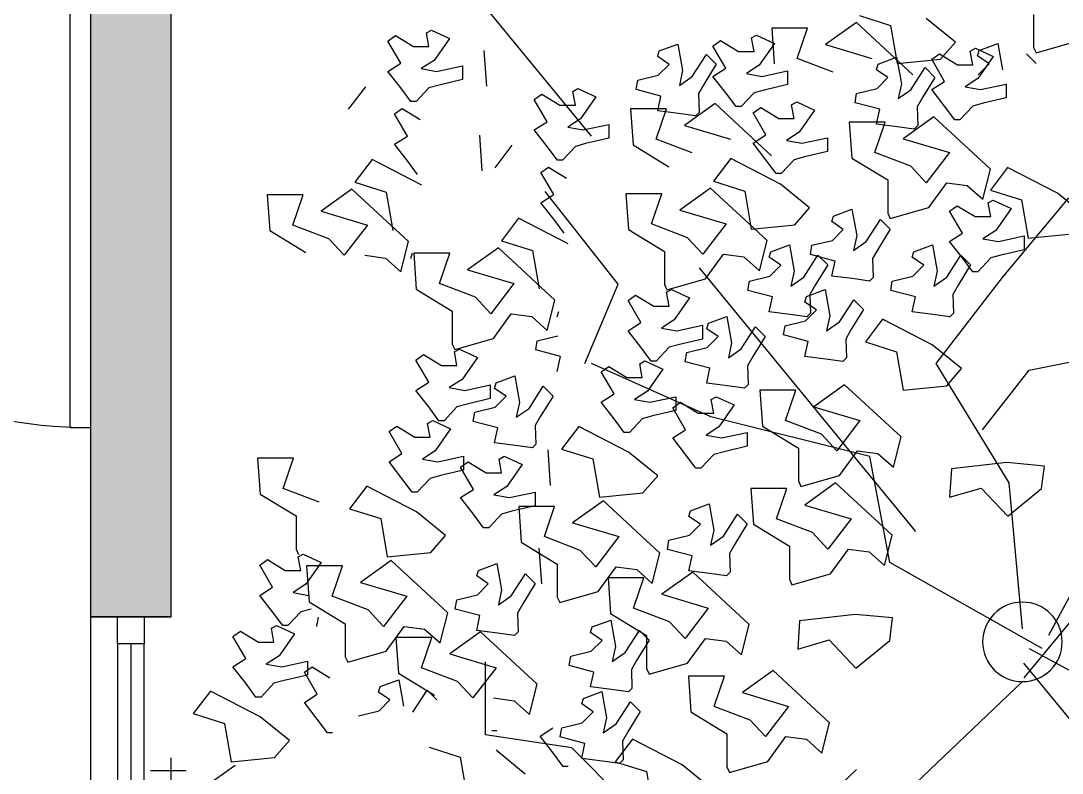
# Model space of a CAD drawing. Header units: metres. Extents: x 1769 to 3632, y 809 to 2652.
# Drawn here: x 2688.987 to 2690.927, y 1866.05 to 1867.451 of the extents above; entities that cross this region are included whole.
import ezdxf

# ---------------------------------------------------------------- set-up
doc = ezdxf.new("R2010")
doc.units = ezdxf.units.M
doc.header["$LTSCALE"] = 10
doc.linetypes.add('AG-FP-01$0$DASH2', pattern=[0.375, 0.25, -0.125])
doc.linetypes.add('HIDDEN', pattern=[9.525, 6.35, -3.175])
for name, color, linetype in [('A-DOOR', 1, 'Continuous'), ('A-FLOR-LEVL', 2, 'Continuous'), ('A-GLAZ', 150, 'Continuous'), ('A-PATT+', 8, 'Continuous'), ('A-PROJ+', 1, 'HIDDEN'), ('A-WALL', 6, 'Continuous'), ('A-WALL-PATT', 8, 'Continuous'), ('AG-FP-01$0$A-DOOR-1', 1, 'Continuous'), ('AG-FP-01$0$A-HEAD-2', 2, 'AG-FP-01$0$DASH2'), ('L-PLNT-TREE', 66, 'Continuous')]:
    doc.layers.add(name, color=color, linetype=linetype)
doc.styles.add('AG-FP-01$0$spa-fp01$0$WATG_Default', font='SIMPLEX.SHX', dxfattribs={"width": 0.8})

# ---------------------------------------------------------------- blocks, each defined once
blk = doc.blocks.new('ARAYAN')
at = {"layer": 'L-PLNT-TREE', "color": 64}
for p, q in [((146.3537, 305.2411), (146.3537, 305.1791)), ((146.3489, 305.1688), (146.2766, 305.1895)), ((146.3537, 305.1791), (146.3489, 305.1688)), ((146.3672, 305.167), (146.3489, 305.1488)), ((146.5304, 305.1671), (146.4966, 305.1465)), ((146.4051, 305.0845), (146.4484, 305.0742)), ((146.5622, 305.085), (146.5721, 305.0677)), ((146.4484, 305.0742), (146.4677, 305.069)), ((146.4677, 305.069), (146.4918, 305.0431)), ((146.5014, 305.0431), (146.5206, 305.069)), ((146.5721, 305.0677), (146.5709, 305.0323)), ((146.4346, 304.9509), (146.5407, 305.049)), ((146.4918, 305.0431), (146.5014, 305.0431)), ((146.5407, 305.049), (146.5985, 305.0077)), ((146.5709, 305.0323), (146.5777, 305.0255)), ((146.5777, 305.0255), (146.6096, 305.0302)), ((146.5985, 305.0077), (146.5117, 304.9818)), ((146.5117, 304.9818), (146.5551, 304.9251)), ((146.4024, 304.9539), (146.4346, 304.9114)), ((146.4491, 304.8941), (146.4346, 304.9509)), ((146.5551, 304.9251), (146.5841, 304.9561)), ((146.5166, 304.9251), (146.478, 304.92)), ((146.5503, 304.8786), (146.5166, 304.9251)), ((147.6273, 304.9261), (147.5687, 304.9076)), ((146.4346, 304.9114), (146.376, 304.8928)), ((146.478, 304.92), (146.4491, 304.8941)), ((146.8957, 304.9096), (146.8834, 304.8377)), ((147.5267, 304.8148), (147.6328, 304.9129)), ((147.5687, 304.9076), (147.5564, 304.8357)), ((146.4294, 304.8924), (146.3956, 304.8769)), ((146.439, 304.8872), (146.4294, 304.8924)), ((146.8017, 304.846), (146.774, 304.878)), ((146.8834, 304.8377), (146.8017, 304.846)), ((147.6038, 304.8457), (147.6472, 304.7889)), ((146.7696, 304.8077), (146.7312, 304.817)), ((146.7725, 304.7903), (146.7696, 304.8077)), ((146.8466, 304.7957), (146.8117, 304.8085)), ((147.3524, 304.8163), (147.2938, 304.7977)), ((147.5412, 304.758), (147.5267, 304.8148)), ((146.7582, 304.7891), (146.74, 304.7709)), ((146.8281, 304.7704), (146.8497, 304.7852)), ((146.8497, 304.7852), (146.8466, 304.7957)), ((147.2519, 304.7049), (147.3579, 304.803)), ((147.2938, 304.7977), (147.2815, 304.7258)), ((147.5226, 304.7831), (147.5195, 304.7936)), ((147.6087, 304.7889), (147.5701, 304.7838)), ((147.5701, 304.7838), (147.5412, 304.758)), ((147.329, 304.7358), (147.3723, 304.679)), ((146.5754, 304.711), (146.6216, 304.7232)), ((147.2663, 304.6481), (147.2519, 304.7049)), ((147.2478, 304.6733), (147.2447, 304.6837)), ((147.2952, 304.6739), (147.2663, 304.6481)), ((147.3338, 304.679), (147.2952, 304.6739)), ((147.3675, 304.6326), (147.3338, 304.679)), ((146.742, 304.6471), (146.7178, 304.6639)), ((146.967, 304.651), (146.9639, 304.6615)), ((147.2851, 304.6287), (147.2467, 304.638)), ((147.288, 304.6113), (147.2851, 304.6287)), ((147.2417, 304.5991), (147.288, 304.6113)), ((147.2478, 304.5711), (147.2417, 304.5991)), ((146.9593, 304.4861), (147.1832, 304.5856)), ((146.6023, 304.448), (146.7084, 304.5461)), ((146.7084, 304.5461), (146.7661, 304.5047)), ((146.7661, 304.5047), (146.6794, 304.4789)), ((146.6607, 304.4115), (146.9593, 304.4861)), ((146.6794, 304.4789), (146.7227, 304.4221)), ((146.7227, 304.4221), (146.7517, 304.4532)), ((146.6168, 304.3912), (146.6023, 304.448)), ((146.6456, 304.417), (146.6168, 304.3912)), ((146.6842, 304.4221), (146.6456, 304.417)), ((146.718, 304.3757), (146.6842, 304.4221)), ((146.3333, 304.3933), (146.4035, 304.3999)), ((146.3386, 304.3513), (146.3333, 304.3933)), ((146.4035, 304.3999), (146.5079, 304.3882)), ((146.6234, 304.2126), (146.6607, 304.4115)), ((146.5079, 304.3882), (146.5112, 304.335)), ((146.402, 304.2991), (146.3386, 304.3513)), ((146.4521, 304.3521), (146.402, 304.2991)), ((146.5112, 304.335), (146.4521, 304.3521)), ((147.1684, 304.3348), (147.0867, 304.3431)), ((146.9626, 304.3224), (146.9539, 304.2728)), ((146.9975, 304.3095), (146.9626, 304.3224)), ((147.0549, 304.23), (147.161, 304.3282)), ((146.9789, 304.2843), (147.0006, 304.299)), ((147.0006, 304.299), (146.9975, 304.3095)), ((146.9994, 304.2638), (146.9789, 304.2843)), ((146.9599, 304.2448), (146.9358, 304.2616)), ((146.9539, 304.2728), (146.9599, 304.2448)), ((147.0379, 304.2545), (146.9994, 304.2638)), ((147.132, 304.261), (147.1754, 304.2042)), ((146.9945, 304.2248), (147.0407, 304.237)), ((147.0407, 304.237), (147.0379, 304.2545)), ((146.9241, 304.2295), (146.9229, 304.1941)), ((147.0005, 304.1968), (146.9945, 304.2248)), ((147.1754, 304.2042), (147.2043, 304.2352)), ((146.3372, 304.0509), (146.6234, 304.2126)), ((147.1369, 304.2042), (147.0983, 304.1991)), ((146.9229, 304.1941), (146.9297, 304.1873)), ((146.9297, 304.1873), (146.9616, 304.192)), ((146.9616, 304.192), (147.0005, 304.1968)), ((147.3625, 304.0149), (147.4058, 303.9582)), ((146.9339, 303.9993), (147.0014, 303.9993)), ((146.9533, 303.9424), (146.9339, 303.9993)), ((147.0014, 303.9993), (146.9967, 303.9321)), ((147.2999, 303.9272), (147.2854, 303.984)), ((147.4058, 303.9582), (147.4348, 303.9892)), ((146.9002, 303.9683), (146.8135, 303.9424)), ((147.3287, 303.9531), (147.2999, 303.9272)), ((147.3673, 303.9582), (147.3287, 303.9531)), ((146.8135, 303.9424), (146.8569, 303.8857)), ((146.8858, 303.9167), (146.9533, 303.9424)), ((146.9967, 303.9321), (146.9292, 303.8909)), ((146.8569, 303.8857), (146.8858, 303.9167)), ((147.3609, 303.8968), (147.3705, 303.8968))]:
    blk.add_line(p, q, dxfattribs=at)
at = {"layer": 'L-PLNT-TREE', "color": 86}
for p, q in [((146.6806, 305.239), (146.622, 305.2205)), ((146.5003, 305.1888), (146.555, 305.2333)), ((146.5801, 305.1276), (146.6861, 305.2258)), ((146.622, 305.2205), (146.6097, 305.1486)), ((146.6861, 305.2258), (146.7439, 305.1844)), ((146.797, 305.1586), (146.7776, 305.2154)), ((146.7776, 305.2154), (146.8451, 305.2154)), ((146.8451, 305.2154), (146.8403, 305.1483)), ((146.8735, 305.2023), (146.8397, 305.1867)), ((146.8831, 305.197), (146.8735, 305.2023)), ((146.8782, 305.1713), (146.8831, 305.197)), ((147.4836, 305.2116), (147.4499, 305.196)), ((147.4499, 305.196), (147.4787, 305.1548)), ((147.4932, 305.2063), (147.4836, 305.2116)), ((147.4883, 305.1806), (147.4932, 305.2063)), ((147.5511, 305.2012), (147.5173, 305.1806)), ((147.5654, 305.1909), (147.5511, 305.2012)), ((146.4207, 305.1864), (146.4119, 305.1369)), ((146.4555, 305.1736), (146.4207, 305.1864)), ((146.4629, 305.1774), (146.4292, 305.1619)), ((146.4725, 305.1722), (146.4629, 305.1774)), ((146.528, 305.1568), (146.5003, 305.1888)), ((146.7439, 305.1844), (146.6571, 305.1586)), ((146.8397, 305.1867), (146.8686, 305.1455)), ((146.9409, 305.1919), (146.9072, 305.1713)), ((146.9312, 305.1403), (146.9553, 305.1816)), ((146.9553, 305.1816), (146.9409, 305.1919)), ((147.0211, 305.1854), (147.0124, 305.1359)), ((147.056, 305.1726), (147.0211, 305.1854)), ((147.5173, 305.1806), (147.4883, 305.1806)), ((147.5413, 305.1496), (147.5654, 305.1909)), ((146.4292, 305.1619), (146.458, 305.1206)), ((146.437, 305.1483), (146.4586, 305.1631)), ((146.4586, 305.1631), (146.4555, 305.1736)), ((146.4677, 305.1465), (146.4725, 305.1722)), ((146.5206, 305.1154), (146.5448, 305.1568)), ((146.6097, 305.1486), (146.528, 305.1568)), ((146.5448, 305.1568), (146.5304, 305.1671)), ((146.6106, 305.1606), (146.6018, 305.111)), ((146.6454, 305.1477), (146.6106, 305.1606)), ((146.7295, 305.1328), (146.797, 305.1586)), ((146.9072, 305.1713), (146.8782, 305.1713)), ((146.9676, 305.166), (146.9493, 305.1478)), ((146.9943, 305.1246), (146.9676, 305.166)), ((147.0374, 305.1473), (147.0591, 305.1621)), ((147.0591, 305.1621), (147.056, 305.1726)), ((147.3851, 305.1735), (147.3803, 305.1063)), ((146.4575, 305.1278), (146.437, 305.1483)), ((146.4966, 305.1465), (146.4677, 305.1465)), ((146.5571, 305.1412), (146.5388, 305.1229)), ((146.5837, 305.0998), (146.5571, 305.1412)), ((146.6269, 305.1225), (146.6485, 305.1372)), ((146.6485, 305.1372), (146.6454, 305.1477)), ((146.8686, 305.1455), (146.8927, 305.13)), ((146.9553, 305.1248), (146.9312, 305.1403)), ((146.9493, 305.1478), (146.9727, 305.1098)), ((147.0124, 305.1359), (147.0184, 305.1078)), ((147.0579, 305.1268), (147.0374, 305.1473)), ((147.4257, 305.1445), (147.4257, 305.1186)), ((147.4739, 305.1341), (147.4257, 305.1445)), ((147.5028, 305.1393), (147.4739, 305.1341)), ((147.4787, 305.1548), (147.5028, 305.1393)), ((147.5654, 305.1341), (147.5413, 305.1496)), ((146.458, 305.1206), (146.4822, 305.1051)), ((146.5388, 305.1229), (146.5622, 305.085)), ((146.6474, 305.102), (146.6269, 305.1225)), ((146.8637, 305.1248), (146.8156, 305.1352)), ((146.8156, 305.1352), (146.8156, 305.1093)), ((146.8927, 305.13), (146.8637, 305.1248)), ((146.9312, 305.0938), (146.9553, 305.1248)), ((147.0184, 305.1078), (146.9943, 305.1246)), ((147.0964, 305.1176), (147.0579, 305.1268)), ((147.0992, 305.1001), (147.0964, 305.1176)), ((147.4257, 305.1186), (147.4691, 305.1083)), ((147.5413, 305.1031), (147.5654, 305.1341)), ((146.4532, 305.0999), (146.4051, 305.1103)), ((146.4051, 305.1103), (146.4051, 305.0845)), ((146.4822, 305.1051), (146.4532, 305.0999)), ((146.5448, 305.0999), (146.5206, 305.1154)), ((146.5206, 305.069), (146.5448, 305.0999)), ((146.6079, 305.083), (146.5837, 305.0998)), ((146.6018, 305.111), (146.6079, 305.083)), ((146.6858, 305.0927), (146.6474, 305.102)), ((146.8156, 305.1093), (146.859, 305.099)), ((146.859, 305.099), (146.8782, 305.0938)), ((146.9727, 305.1098), (146.9826, 305.0925)), ((147.053, 305.0879), (147.0992, 305.1001)), ((147.2087, 305.1017), (147.175, 305.0862)), ((147.2184, 305.0965), (147.2087, 305.1017)), ((147.4691, 305.1083), (147.4883, 305.1031)), ((147.4883, 305.1031), (147.5125, 305.0773)), ((147.5221, 305.0773), (147.5413, 305.1031)), ((147.6075, 305.1054), (147.6397, 305.0629)), ((146.6887, 305.0752), (146.6858, 305.0927)), ((146.8782, 305.0938), (146.9023, 305.068)), ((146.9119, 305.068), (146.9312, 305.0938)), ((146.9826, 305.0925), (146.9814, 305.0572)), ((147.059, 305.0599), (147.053, 305.0879)), ((147.175, 305.0862), (147.2039, 305.0449)), ((147.2135, 305.0707), (147.2184, 305.0965)), ((147.2762, 305.0914), (147.2425, 305.0707)), ((147.2665, 305.0397), (147.2906, 305.0811)), ((147.2906, 305.0811), (147.2762, 305.0914)), ((147.5125, 305.0773), (147.5221, 305.0773)), ((146.6424, 305.063), (146.6887, 305.0752)), ((146.6485, 305.035), (146.6424, 305.063)), ((146.7982, 305.0768), (146.7645, 305.0613)), ((146.7645, 305.0613), (146.7933, 305.02)), ((146.8078, 305.0716), (146.7982, 305.0768)), ((146.803, 305.0459), (146.8078, 305.0716)), ((146.8657, 305.0665), (146.8319, 305.0459)), ((146.8452, 304.9758), (146.9513, 305.0739)), ((146.88, 305.0562), (146.8657, 305.0665)), ((146.9023, 305.068), (146.9119, 305.068)), ((146.9513, 305.0739), (147.009, 305.0325)), ((147.0201, 305.0551), (147.059, 305.0599)), ((147.0427, 305.0636), (147.1102, 305.0636)), ((147.0621, 305.0067), (147.0427, 305.0636)), ((147.1102, 305.0636), (147.1054, 304.9964)), ((147.2425, 305.0707), (147.2135, 305.0707)), ((147.5386, 305.0645), (147.5049, 305.0438)), ((147.553, 305.0542), (147.5386, 305.0645)), ((146.6322, 305.0387), (146.6997, 305.0387)), ((146.6515, 304.9818), (146.6322, 305.0387)), ((146.6997, 305.0387), (146.6949, 304.9715)), ((146.8319, 305.0459), (146.803, 305.0459)), ((146.8559, 305.0148), (146.88, 305.0562)), ((146.9814, 305.0572), (146.9882, 305.0504)), ((146.9882, 305.0504), (147.0201, 305.0551)), ((147.2039, 305.0449), (147.228, 305.0294)), ((147.2906, 305.0242), (147.2665, 305.0397)), ((147.5289, 305.0128), (147.553, 305.0542)), ((146.6096, 305.0302), (146.6485, 305.035)), ((146.7933, 305.02), (146.8174, 305.0045)), ((147.009, 305.0325), (146.9223, 305.0067)), ((147.199, 305.0242), (147.1509, 305.0346)), ((147.1509, 305.0346), (147.1509, 305.0088)), ((147.228, 305.0294), (147.199, 305.0242)), ((147.2665, 304.9932), (147.2906, 305.0242)), ((146.7885, 304.9993), (146.7403, 305.0097)), ((146.7403, 305.0097), (146.7403, 304.9839)), ((146.8174, 305.0045), (146.7885, 304.9993)), ((146.88, 304.9993), (146.8559, 305.0148)), ((146.8559, 304.9684), (146.88, 304.9993)), ((146.9946, 304.981), (147.0621, 305.0067)), ((147.1509, 305.0088), (147.1943, 304.9985)), ((147.3936, 305.0145), (147.3889, 304.9473)), ((147.553, 304.9973), (147.5289, 305.0128)), ((146.5841, 304.9561), (146.6515, 304.9818)), ((146.7403, 304.9839), (146.7837, 304.9736)), ((147.1054, 304.9964), (147.038, 304.9551)), ((147.1943, 304.9985), (147.2135, 304.9932)), ((147.2135, 304.9932), (147.2376, 304.9674)), ((147.2472, 304.9674), (147.2665, 304.9932)), ((147.3327, 304.9955), (147.3649, 304.953)), ((147.5289, 304.9663), (147.553, 304.9973)), ((146.6949, 304.9715), (146.6274, 304.9303)), ((146.7837, 304.9736), (146.803, 304.9684)), ((146.803, 304.9684), (146.8271, 304.9425)), ((146.8287, 304.9224), (146.9221, 304.9706)), ((146.8367, 304.9425), (146.8559, 304.9684)), ((146.9221, 304.9706), (146.9543, 304.9282)), ((147.2376, 304.9674), (147.2472, 304.9674)), ((147.5016, 304.9204), (147.5951, 304.9686)), ((147.5096, 304.9405), (147.5289, 304.9663)), ((147.5951, 304.9686), (147.6273, 304.9261)), ((146.309, 304.9057), (146.4024, 304.9539)), ((146.8271, 304.9425), (146.8367, 304.9425)), ((147.2638, 304.9546), (147.23, 304.934)), ((147.254, 304.9029), (147.2781, 304.9443)), ((147.2781, 304.9443), (147.2638, 304.9546)), ((146.6274, 304.9303), (146.6274, 304.8683)), ((146.774, 304.878), (146.8287, 304.9224)), ((146.9543, 304.9282), (146.8957, 304.9096)), ((146.2543, 304.8612), (146.309, 304.9057)), ((146.8538, 304.8168), (146.9598, 304.9149)), ((146.9598, 304.9149), (147.0176, 304.8735)), ((147.0513, 304.9046), (147.1188, 304.9046)), ((147.0706, 304.8477), (147.0513, 304.9046)), ((147.1188, 304.9046), (147.114, 304.8374)), ((147.1334, 304.7348), (147.2703, 304.9089)), ((147.2781, 304.8874), (147.254, 304.9029)), ((147.6328, 304.9129), (147.6905, 304.8715)), ((147.7242, 304.9026), (147.7917, 304.9026)), ((147.7436, 304.8457), (147.7242, 304.9026)), ((147.7917, 304.9026), (147.787, 304.8354)), ((146.4119, 304.7473), (146.2875, 304.8965)), ((146.376, 304.8928), (146.3637, 304.821)), ((146.4341, 304.8615), (146.439, 304.8872)), ((146.4969, 304.8821), (146.4631, 304.8615)), ((146.5112, 304.8718), (146.4969, 304.8821)), ((147.254, 304.8565), (147.2781, 304.8874)), ((146.3956, 304.8769), (146.4245, 304.8356)), ((146.4871, 304.8304), (146.5112, 304.8718)), ((146.6226, 304.858), (146.5503, 304.8786)), ((146.6274, 304.8683), (146.6226, 304.858)), ((146.6944, 304.8756), (146.6856, 304.826)), ((146.7292, 304.8627), (146.6944, 304.8756)), ((146.7323, 304.8522), (146.7292, 304.8627)), ((147.0176, 304.8735), (146.9308, 304.8477)), ((147.6905, 304.8715), (147.6038, 304.8457)), ((146.4631, 304.8615), (146.4341, 304.8615)), ((146.6409, 304.8562), (146.6226, 304.8379)), ((146.6675, 304.8148), (146.6409, 304.8562)), ((146.7107, 304.8375), (146.7323, 304.8522)), ((146.9308, 304.8477), (146.9742, 304.7909)), ((147.0032, 304.822), (147.0706, 304.8477)), ((147.2268, 304.8105), (147.3202, 304.8587)), ((147.2348, 304.8306), (147.254, 304.8565)), ((147.3202, 304.8587), (147.3524, 304.8163)), ((147.6761, 304.82), (147.7436, 304.8457)), ((146.3637, 304.821), (146.282, 304.8292)), ((146.4197, 304.8149), (146.3715, 304.8253)), ((146.3715, 304.8253), (146.3715, 304.7995)), ((146.4245, 304.8356), (146.4486, 304.8201)), ((146.5112, 304.8149), (146.4871, 304.8304)), ((146.6226, 304.8379), (146.646, 304.8)), ((146.6856, 304.826), (146.6917, 304.798)), ((146.7312, 304.817), (146.7107, 304.8375)), ((147.114, 304.8374), (147.0465, 304.7962)), ((147.787, 304.8354), (147.7195, 304.7941)), ((146.4486, 304.8201), (146.4197, 304.8149)), ((146.4871, 304.784), (146.5112, 304.8149)), ((146.5435, 304.8085), (146.5348, 304.759)), ((146.5783, 304.7957), (146.5435, 304.8085)), ((146.6917, 304.798), (146.6675, 304.8148)), ((146.8117, 304.8085), (146.803, 304.759)), ((146.8682, 304.76), (146.8538, 304.8168)), ((146.9742, 304.7909), (147.0032, 304.822)), ((147.6472, 304.7889), (147.6761, 304.82)), ((146.3715, 304.7995), (146.4149, 304.7892)), ((146.4149, 304.7892), (146.4341, 304.784)), ((146.4341, 304.784), (146.4583, 304.7581)), ((146.4679, 304.7581), (146.4871, 304.784)), ((146.49, 304.7891), (146.4717, 304.7709)), ((146.5167, 304.7477), (146.49, 304.7891)), ((146.5598, 304.7704), (146.5815, 304.7852)), ((146.5815, 304.7852), (146.5783, 304.7957)), ((146.646, 304.8), (146.6559, 304.7827)), ((146.7262, 304.7781), (146.7725, 304.7903)), ((146.7849, 304.7477), (146.7582, 304.7891)), ((146.8971, 304.7858), (146.8682, 304.76)), ((146.9357, 304.7909), (146.8971, 304.7858)), ((146.9694, 304.7445), (146.9357, 304.7909)), ((147.0465, 304.7962), (147.0465, 304.7342)), ((147.3579, 304.803), (147.4157, 304.7616)), ((147.4688, 304.7358), (147.4494, 304.7927)), ((147.4494, 304.7927), (147.5169, 304.7927)), ((147.5169, 304.7927), (147.5121, 304.7255)), ((146.4717, 304.7709), (146.4951, 304.7329)), ((146.5803, 304.7499), (146.5598, 304.7704)), ((146.6559, 304.7827), (146.6547, 304.7474)), ((146.7323, 304.75), (146.7262, 304.7781)), ((146.74, 304.7709), (146.7633, 304.7329)), ((146.8486, 304.7499), (146.8281, 304.7704)), ((146.5363, 304.5856), (146.4119, 304.7473)), ((146.4583, 304.7581), (146.4679, 304.7581)), ((146.5408, 304.7309), (146.5167, 304.7477)), ((146.5348, 304.759), (146.5408, 304.7309)), ((146.6188, 304.7407), (146.5803, 304.7499)), ((146.6547, 304.7474), (146.6615, 304.7405)), ((146.6615, 304.7405), (146.6934, 304.7452)), ((146.6934, 304.7452), (146.7323, 304.75)), ((146.8091, 304.7309), (146.7849, 304.7477)), ((146.803, 304.759), (146.8091, 304.7309)), ((146.887, 304.7407), (146.8486, 304.7499)), ((147.4157, 304.7616), (147.329, 304.7358)), ((146.4951, 304.7329), (146.505, 304.7156)), ((146.6216, 304.7232), (146.6188, 304.7407)), ((146.7633, 304.7329), (146.7733, 304.7156)), ((146.8899, 304.7232), (146.887, 304.7407)), ((147.0417, 304.7239), (146.9694, 304.7445)), ((147.0465, 304.7342), (147.0417, 304.7239)), ((147.1957, 304.5856), (147.1334, 304.7348)), ((147.4013, 304.7101), (147.4688, 304.7358)), ((147.5121, 304.7255), (147.4446, 304.6843)), ((146.505, 304.7156), (146.5038, 304.6803)), ((146.5814, 304.683), (146.5754, 304.711)), ((146.7447, 304.7247), (146.7359, 304.6751)), ((146.7795, 304.7118), (146.7447, 304.7247)), ((146.7733, 304.7156), (146.772, 304.6803)), ((146.7826, 304.7013), (146.7795, 304.7118)), ((146.8436, 304.711), (146.8899, 304.7232)), ((146.8497, 304.683), (146.8436, 304.711)), ((147.0329, 304.7248), (146.9992, 304.7092)), ((146.9992, 304.7092), (147.028, 304.668)), ((147.0425, 304.7195), (147.0329, 304.7248)), ((147.0377, 304.6938), (147.0425, 304.7195)), ((147.1004, 304.7144), (147.0666, 304.6938)), ((147.1147, 304.7041), (147.1004, 304.7144)), ((147.3723, 304.679), (147.4013, 304.7101)), ((146.6912, 304.7053), (146.6729, 304.687)), ((146.6729, 304.687), (146.6963, 304.6491)), ((146.7178, 304.6639), (146.6912, 304.7053)), ((146.761, 304.6866), (146.7826, 304.7013)), ((146.7815, 304.6661), (146.761, 304.6866)), ((147.0666, 304.6938), (147.0377, 304.6938)), ((147.0906, 304.6628), (147.1147, 304.7041)), ((146.5038, 304.6803), (146.5106, 304.6735)), ((146.5106, 304.6735), (146.5425, 304.6781)), ((146.5425, 304.6781), (146.5814, 304.683)), ((146.5437, 304.6207), (146.6371, 304.6689)), ((146.6371, 304.6689), (146.6693, 304.6264)), ((146.7359, 304.6751), (146.742, 304.6471)), ((146.772, 304.6803), (146.7789, 304.6735)), ((146.7789, 304.6735), (146.8107, 304.6781)), ((146.8107, 304.6781), (146.8497, 304.683)), ((146.9291, 304.6744), (146.9203, 304.6248)), ((146.9639, 304.6615), (146.9291, 304.6744)), ((147.028, 304.668), (147.0521, 304.6525)), ((147.4446, 304.6843), (147.4446, 304.6223)), ((146.6963, 304.6491), (146.7062, 304.6318)), ((146.8199, 304.6568), (146.7815, 304.6661)), ((146.8228, 304.6394), (146.8199, 304.6568)), ((146.8756, 304.655), (146.8573, 304.6367)), ((146.9022, 304.6136), (146.8756, 304.655)), ((146.9454, 304.6363), (146.967, 304.651)), ((147.0232, 304.6473), (146.975, 304.6577)), ((146.975, 304.6577), (146.975, 304.6318)), ((147.0521, 304.6525), (147.0232, 304.6473)), ((147.1147, 304.6473), (147.0906, 304.6628)), ((147.0906, 304.6163), (147.1147, 304.6473)), ((146.7062, 304.6318), (146.705, 304.5965)), ((146.7765, 304.6272), (146.8228, 304.6394)), ((146.8573, 304.6367), (146.8807, 304.5988)), ((146.9659, 304.6158), (146.9454, 304.6363)), ((146.975, 304.6318), (147.0184, 304.6215)), ((147.4398, 304.612), (147.3675, 304.6326)), ((146.3621, 304.5732), (146.1755, 304.6105)), ((146.489, 304.5762), (146.5437, 304.6207)), ((146.6693, 304.6264), (146.6107, 304.6079)), ((146.7826, 304.5992), (146.7765, 304.6272)), ((146.9264, 304.5968), (146.9022, 304.6136)), ((146.9203, 304.6248), (146.9264, 304.5968)), ((147.0043, 304.6065), (146.9659, 304.6158)), ((147.0184, 304.6215), (147.0377, 304.6163)), ((147.0377, 304.6163), (147.0618, 304.5905)), ((147.0714, 304.5905), (147.0906, 304.6163)), ((147.431, 304.6129), (147.3973, 304.5973)), ((147.4406, 304.6076), (147.431, 304.6129)), ((147.4446, 304.6223), (147.4398, 304.612)), ((146.6107, 304.6079), (146.5984, 304.536)), ((146.705, 304.5965), (146.7118, 304.5897)), ((146.7118, 304.5897), (146.7437, 304.5943)), ((146.7437, 304.5943), (146.7826, 304.5992)), ((146.8807, 304.5988), (146.8906, 304.5815)), ((146.9609, 304.5769), (147.0072, 304.5891)), ((147.0072, 304.5891), (147.0043, 304.6065)), ((147.0832, 304.5906), (147.0494, 304.5751)), ((147.0618, 304.5905), (147.0714, 304.5905)), ((147.0928, 304.5854), (147.0832, 304.5906)), ((147.3973, 304.5973), (147.4261, 304.5561)), ((147.4358, 304.5819), (147.4406, 304.6076)), ((147.4985, 304.6025), (147.4647, 304.5819)), ((147.4887, 304.5509), (147.5128, 304.5922)), ((147.5128, 304.5922), (147.4985, 304.6025)), ((146.4492, 304.4613), (146.3621, 304.5732)), ((146.3994, 304.3618), (146.5363, 304.5856)), ((146.5167, 304.5442), (146.489, 304.5762)), ((146.8906, 304.5815), (146.8894, 304.5462)), ((146.967, 304.5489), (146.9609, 304.5769)), ((147.0494, 304.5751), (147.0783, 304.5339)), ((147.0879, 304.5597), (147.0928, 304.5854)), ((147.1507, 304.5803), (147.1169, 304.5597)), ((147.1409, 304.5287), (147.165, 304.57)), ((147.165, 304.57), (147.1507, 304.5803)), ((147.4647, 304.5819), (147.4358, 304.5819)), ((147.1169, 304.5597), (147.0879, 304.5597)), ((147.3272, 304.5625), (147.3184, 304.5129)), ((147.362, 304.5496), (147.3272, 304.5625)), ((147.3651, 304.5391), (147.362, 304.5496)), ((147.4261, 304.5561), (147.4502, 304.5406)), ((147.5128, 304.5353), (147.4887, 304.5509)), ((146.5984, 304.536), (146.5167, 304.5442)), ((146.7998, 304.5358), (146.8673, 304.5358)), ((146.8192, 304.4789), (146.7998, 304.5358)), ((146.8673, 304.5358), (146.8625, 304.4686)), ((146.8894, 304.5462), (146.8962, 304.5394)), ((146.8962, 304.5394), (146.9281, 304.544)), ((146.9281, 304.544), (146.967, 304.5489)), ((147.0783, 304.5339), (147.1024, 304.5184)), ((147.2737, 304.5431), (147.2554, 304.5248)), ((147.3003, 304.5017), (147.2737, 304.5431)), ((147.3435, 304.5244), (147.3651, 304.5391)), ((147.3732, 304.5458), (147.3732, 304.5199)), ((147.4213, 304.5353), (147.3732, 304.5458)), ((147.4502, 304.5406), (147.4213, 304.5353)), ((147.4887, 304.5044), (147.5128, 304.5353)), ((146.9491, 304.5236), (146.9153, 304.5081)), ((146.9587, 304.5184), (146.9491, 304.5236)), ((146.9538, 304.4927), (146.9587, 304.5184)), ((147.0165, 304.5133), (146.9828, 304.4927)), ((147.0309, 304.503), (147.0165, 304.5133)), ((147.0735, 304.5131), (147.0253, 304.5236)), ((147.0253, 304.5236), (147.0253, 304.4977)), ((147.1024, 304.5184), (147.0735, 304.5131)), ((147.165, 304.5131), (147.1409, 304.5287)), ((147.1409, 304.4822), (147.165, 304.5131)), ((147.2554, 304.5248), (147.2788, 304.4869)), ((147.3184, 304.5129), (147.3245, 304.4849)), ((147.364, 304.5039), (147.3435, 304.5244)), ((147.3732, 304.5199), (147.4165, 304.5096)), ((146.9153, 304.5081), (146.9442, 304.4668)), ((146.9828, 304.4927), (146.9538, 304.4927)), ((147.0068, 304.4616), (147.0309, 304.503)), ((147.0253, 304.4977), (147.0687, 304.4874)), ((147.3245, 304.4849), (147.3003, 304.5017)), ((147.4024, 304.4946), (147.364, 304.5039)), ((147.4053, 304.4772), (147.4024, 304.4946)), ((147.4165, 304.5096), (147.4358, 304.5044)), ((147.4358, 304.5044), (147.4599, 304.4786)), ((147.4695, 304.4786), (147.4887, 304.5044)), ((146.7517, 304.4532), (146.8192, 304.4789)), ((147.0687, 304.4874), (147.0879, 304.4822)), ((147.0879, 304.4822), (147.1121, 304.4564)), ((147.1217, 304.4564), (147.1409, 304.4822)), ((147.2788, 304.4869), (147.2887, 304.4696)), ((147.359, 304.465), (147.4053, 304.4772)), ((147.4813, 304.4787), (147.4476, 304.4632)), ((147.4599, 304.4786), (147.4695, 304.4786)), ((147.4909, 304.4735), (147.4813, 304.4787)), ((147.486, 304.4478), (147.4909, 304.4735)), ((146.8625, 304.4686), (146.7951, 304.4273)), ((146.9393, 304.4461), (146.8912, 304.4565)), ((146.8912, 304.4565), (146.8912, 304.4307)), ((146.9442, 304.4668), (146.9683, 304.4513)), ((147.0309, 304.4461), (147.0068, 304.4616)), ((147.1121, 304.4564), (147.1217, 304.4564)), ((147.1137, 304.4195), (147.2071, 304.4677)), ((147.2071, 304.4677), (147.2393, 304.4252)), ((147.2887, 304.4696), (147.2875, 304.4343)), ((147.3651, 304.437), (147.359, 304.465)), ((147.4476, 304.4632), (147.4764, 304.422)), ((147.5488, 304.4684), (147.515, 304.4478)), ((147.539, 304.4168), (147.5631, 304.4581)), ((147.5631, 304.4581), (147.5488, 304.4684)), ((146.9683, 304.4513), (146.9393, 304.4461)), ((147.0068, 304.4152), (147.0309, 304.4461)), ((147.2875, 304.4343), (147.2943, 304.4275)), ((147.2943, 304.4275), (147.3262, 304.4321)), ((147.3262, 304.4321), (147.3651, 304.437)), ((147.515, 304.4478), (147.486, 304.4478)), ((146.7951, 304.4273), (146.7951, 304.3654)), ((146.8912, 304.4307), (146.9346, 304.4204)), ((146.9346, 304.4204), (146.9538, 304.4152)), ((146.9538, 304.4152), (146.9779, 304.3893)), ((146.9876, 304.3893), (147.0068, 304.4152)), ((147.059, 304.3751), (147.1137, 304.4195)), ((147.2393, 304.4252), (147.1807, 304.4067)), ((147.2654, 304.4239), (147.2606, 304.3567)), ((147.4764, 304.422), (147.5005, 304.4064)), ((147.5631, 304.4012), (147.539, 304.4168)), ((147.1807, 304.4067), (147.1684, 304.3348)), ((147.3472, 304.4117), (147.3134, 304.3962)), ((147.3134, 304.3962), (147.3423, 304.3549)), ((147.3568, 304.4065), (147.3472, 304.4117)), ((147.3519, 304.3807), (147.3568, 304.4065)), ((147.4146, 304.4014), (147.3809, 304.3807)), ((147.429, 304.3911), (147.4146, 304.4014)), ((147.4234, 304.4117), (147.4234, 304.3858)), ((147.4716, 304.4012), (147.4234, 304.4117)), ((147.5005, 304.4064), (147.4716, 304.4012)), ((147.539, 304.3703), (147.5631, 304.4012)), ((147.7426, 304.4081), (147.81, 304.4081)), ((147.7619, 304.3512), (147.7426, 304.4081)), ((147.81, 304.4081), (147.8053, 304.3409)), ((146.7902, 304.3551), (146.718, 304.3757)), ((146.9779, 304.3893), (146.9876, 304.3893)), ((147.0867, 304.3431), (147.059, 304.3751)), ((147.3809, 304.3807), (147.3519, 304.3807)), ((147.4049, 304.3497), (147.429, 304.3911)), ((147.4234, 304.3858), (147.4668, 304.3755)), ((147.4668, 304.3755), (147.486, 304.3703)), ((146.3746, 304.0882), (146.3994, 304.3618)), ((146.6191, 304.2636), (146.7251, 304.3617)), ((146.7251, 304.3617), (146.7829, 304.3203)), ((146.7951, 304.3654), (146.7902, 304.3551)), ((147.3423, 304.3549), (147.3664, 304.3394)), ((147.486, 304.3703), (147.5102, 304.3445)), ((147.5118, 304.3076), (147.6052, 304.3558)), ((147.5198, 304.3445), (147.539, 304.3703)), ((147.6052, 304.3558), (147.6374, 304.3133)), ((146.8166, 304.3514), (146.8841, 304.3514)), ((146.836, 304.2945), (146.8166, 304.3514)), ((146.8841, 304.3514), (146.8793, 304.2842)), ((147.2893, 304.3446), (147.2893, 304.3188)), ((147.3374, 304.3342), (147.2893, 304.3446)), ((147.3664, 304.3394), (147.3374, 304.3342)), ((147.429, 304.3342), (147.4049, 304.3497)), ((147.5102, 304.3445), (147.5198, 304.3445)), ((147.6945, 304.3255), (147.7619, 304.3512)), ((147.8053, 304.3409), (147.7378, 304.2997)), ((146.7829, 304.3203), (146.6961, 304.2945)), ((147.161, 304.3282), (147.2187, 304.2868)), ((147.2525, 304.3178), (147.3199, 304.3178)), ((147.2718, 304.261), (147.2525, 304.3178)), ((147.2893, 304.3188), (147.3327, 304.3085)), ((147.3199, 304.3178), (147.3152, 304.2507)), ((147.4049, 304.3032), (147.429, 304.3342)), ((146.9091, 304.303), (146.8909, 304.2847)), ((146.9358, 304.2616), (146.9091, 304.303)), ((147.3327, 304.3085), (147.3519, 304.3032)), ((147.3519, 304.3032), (147.376, 304.2774)), ((147.3857, 304.2774), (147.4049, 304.3032)), ((147.4571, 304.2631), (147.5118, 304.3076)), ((147.6374, 304.3133), (147.5788, 304.2948)), ((147.7378, 304.2997), (147.7378, 304.2377)), ((146.6961, 304.2945), (146.7395, 304.2377)), ((146.7685, 304.2688), (146.836, 304.2945)), ((146.8793, 304.2842), (146.8118, 304.2429)), ((146.8909, 304.2847), (146.9142, 304.2467)), ((147.2187, 304.2868), (147.132, 304.261)), ((147.376, 304.2774), (147.3857, 304.2774)), ((147.5788, 304.2948), (147.5665, 304.2229)), ((146.3248, 304.0758), (146.2253, 304.2623)), ((146.6335, 304.2068), (146.6191, 304.2636)), ((146.7395, 304.2377), (146.7685, 304.2688)), ((147.2043, 304.2352), (147.2718, 304.261)), ((147.4848, 304.2312), (147.4571, 304.2631)), ((146.701, 304.2377), (146.6624, 304.2326)), ((146.7347, 304.1913), (146.701, 304.2377)), ((146.8118, 304.2429), (146.8118, 304.181)), ((146.9142, 304.2467), (146.9241, 304.2295)), ((147.3152, 304.2507), (147.2477, 304.2094)), ((147.2822, 304.2395), (147.2774, 304.1723)), ((147.7378, 304.2377), (147.7329, 304.2274)), ((146.6624, 304.2326), (146.6335, 304.2068)), ((147.0694, 304.1733), (147.0549, 304.23)), ((147.5665, 304.2229), (147.4848, 304.2312)), ((147.7242, 304.2283), (147.6904, 304.2127)), ((147.7338, 304.2231), (147.7242, 304.2283)), ((147.7289, 304.1973), (147.7338, 304.2231)), ((147.7916, 304.218), (147.7579, 304.1973)), ((147.806, 304.2076), (147.7916, 304.218)), ((147.0983, 304.1991), (147.0694, 304.1733)), ((147.1706, 304.1577), (147.1369, 304.2042)), ((147.2477, 304.2094), (147.2477, 304.1474)), ((147.3607, 304.2105), (147.352, 304.1609)), ((147.3956, 304.1976), (147.3607, 304.2105)), ((147.3987, 304.1871), (147.3956, 304.1976)), ((147.453, 304.1181), (147.5591, 304.2163)), ((147.5591, 304.2163), (147.6168, 304.1749)), ((147.6699, 304.1491), (147.6506, 304.2059)), ((147.6506, 304.2059), (147.718, 304.2059)), ((147.6904, 304.2127), (147.7193, 304.1715)), ((147.718, 304.2059), (147.7133, 304.1388)), ((147.7819, 304.1663), (147.806, 304.2076)), ((146.807, 304.1707), (146.7347, 304.1913)), ((146.8118, 304.181), (146.807, 304.1707)), ((146.8873, 304.0959), (146.9933, 304.194)), ((146.9933, 304.194), (147.0511, 304.1527)), ((147.0848, 304.1837), (147.1523, 304.1837)), ((147.1042, 304.1269), (147.0848, 304.1837)), ((147.1523, 304.1837), (147.1475, 304.1165)), ((147.3072, 304.1911), (147.289, 304.1728)), ((147.3339, 304.1497), (147.3072, 304.1911)), ((147.3771, 304.1723), (147.3987, 304.1871)), ((147.7579, 304.1973), (147.7289, 304.1973)), ((147.289, 304.1728), (147.3123, 304.1348)), ((147.352, 304.1609), (147.3581, 304.1329)), ((147.3975, 304.1519), (147.3771, 304.1723)), ((147.6168, 304.1749), (147.5301, 304.1491)), ((147.7193, 304.1715), (147.7434, 304.156)), ((147.806, 304.1508), (147.7819, 304.1663)), ((147.0511, 304.1527), (146.9644, 304.1269)), ((147.2428, 304.1371), (147.1706, 304.1577)), ((147.2477, 304.1474), (147.2428, 304.1371)), ((147.3581, 304.1329), (147.3339, 304.1497)), ((147.436, 304.1426), (147.3975, 304.1519)), ((147.4389, 304.1251), (147.436, 304.1426)), ((147.5301, 304.1491), (147.5735, 304.0923)), ((147.6025, 304.1233), (147.6699, 304.1491)), ((147.7434, 304.156), (147.7144, 304.1508)), ((147.7819, 304.1198), (147.806, 304.1508)), ((146.9644, 304.1269), (147.0077, 304.0701)), ((147.0367, 304.1011), (147.1042, 304.1269)), ((147.3123, 304.1348), (147.3222, 304.1175)), ((147.3926, 304.1129), (147.4389, 304.1251)), ((147.5735, 304.0923), (147.6025, 304.1233)), ((147.7133, 304.1388), (147.6458, 304.0975)), ((147.7097, 304.125), (147.7289, 304.1198)), ((147.7289, 304.1198), (147.753, 304.094)), ((147.7627, 304.094), (147.7819, 304.1198)), ((146.6183, 304.1083), (146.6884, 304.115)), ((146.6236, 304.0663), (146.6183, 304.1083)), ((146.6884, 304.115), (146.7929, 304.1032)), ((146.7929, 304.1032), (146.7961, 304.05)), ((147.0077, 304.0701), (147.0367, 304.1011)), ((147.1475, 304.1165), (147.0801, 304.0753)), ((147.147, 304.1044), (147.1383, 304.0549)), ((147.1819, 304.0916), (147.147, 304.1044)), ((147.3222, 304.1175), (147.321, 304.0822)), ((147.3986, 304.0849), (147.3926, 304.1129)), ((147.4675, 304.0614), (147.453, 304.1181)), ((147.6985, 304.0926), (147.6956, 304.1101)), ((146.9018, 304.0392), (146.8873, 304.0959)), ((147.0935, 304.085), (147.0753, 304.0668)), ((147.1202, 304.0436), (147.0935, 304.085)), ((147.1634, 304.0663), (147.185, 304.0811)), ((147.185, 304.0811), (147.1819, 304.0916)), ((147.2854, 303.984), (147.3915, 304.0821)), ((147.321, 304.0822), (147.3278, 304.0754)), ((147.3597, 304.0801), (147.3986, 304.0849)), ((147.3915, 304.0821), (147.4492, 304.0408)), ((147.4964, 304.0872), (147.4675, 304.0614)), ((147.535, 304.0923), (147.4964, 304.0872)), ((147.5687, 304.0458), (147.535, 304.0923)), ((147.6458, 304.0975), (147.6458, 304.0355)), ((147.7745, 304.0942), (147.7407, 304.0786)), ((147.753, 304.094), (147.7627, 304.094)), ((147.7841, 304.0889), (147.7745, 304.0942)), ((147.7792, 304.0632), (147.7841, 304.0889)), ((147.8419, 304.0838), (147.8082, 304.0632)), ((147.8563, 304.0735), (147.8419, 304.0838)), ((146.687, 304.0141), (146.6236, 304.0663)), ((146.7371, 304.0671), (146.687, 304.0141)), ((146.7961, 304.05), (146.7371, 304.0671)), ((146.9306, 304.065), (146.9018, 304.0392)), ((146.9692, 304.0701), (146.9306, 304.065)), ((147.003, 304.0236), (146.9692, 304.0701)), ((147.0753, 304.0668), (147.0986, 304.0288)), ((147.0801, 304.0753), (147.0801, 304.0133)), ((147.1838, 304.0458), (147.1634, 304.0663)), ((147.3278, 304.0754), (147.3597, 304.0801)), ((147.5023, 304.0149), (147.4829, 304.0718)), ((147.4829, 304.0718), (147.5504, 304.0718)), ((147.5504, 304.0718), (147.5456, 304.0046)), ((147.7407, 304.0786), (147.7696, 304.0374)), ((147.8082, 304.0632), (147.7792, 304.0632)), ((147.8322, 304.0322), (147.8563, 304.0735)), ((146.3621, 304.0509), (146.0635, 303.8893)), ((147.1444, 304.0268), (147.1202, 304.0436)), ((147.1383, 304.0549), (147.1444, 304.0268)), ((147.2223, 304.0366), (147.1838, 304.0458)), ((147.6409, 304.0252), (147.5687, 304.0458)), ((147.0752, 304.003), (147.003, 304.0236)), ((147.0986, 304.0288), (147.1085, 304.0115)), ((147.2252, 304.0191), (147.2223, 304.0366)), ((147.4492, 304.0408), (147.3625, 304.0149)), ((147.3823, 303.8893), (147.3823, 304.0261)), ((147.6458, 304.0355), (147.6409, 304.0252)), ((147.7647, 304.0167), (147.7166, 304.0271)), ((147.7166, 304.0271), (147.7166, 304.0012)), ((147.7937, 304.0219), (147.7647, 304.0167)), ((147.7696, 304.0374), (147.7937, 304.0219)), ((147.8563, 304.0167), (147.8322, 304.0322)), ((146.7364, 303.9115), (146.8425, 304.0096)), ((146.8425, 304.0096), (146.9002, 303.9683)), ((147.0801, 304.0133), (147.0752, 304.003)), ((147.1085, 304.0115), (147.1073, 303.9762)), ((147.1789, 304.0069), (147.2252, 304.0191)), ((147.1849, 303.9789), (147.1789, 304.0069)), ((147.4348, 303.9892), (147.5023, 304.0149)), ((147.5456, 304.0046), (147.4782, 303.9634)), ((147.7078, 304.0168), (147.6741, 303.9962)), ((147.6981, 303.9651), (147.7222, 304.0065)), ((147.7222, 304.0065), (147.7078, 304.0168)), ((147.8322, 303.9857), (147.8563, 304.0167)), ((146.3746, 303.9888), (146.6358, 303.7401)), ((147.5451, 303.9925), (147.5364, 303.9429)), ((147.58, 303.9796), (147.5451, 303.9925)), ((147.7166, 304.0012), (147.76, 303.9909)), ((147.76, 303.9909), (147.7792, 303.9857)), ((147.7792, 303.9857), (147.8033, 303.9599)), ((147.813, 303.9599), (147.8322, 303.9857)), ((147.1073, 303.9762), (147.1141, 303.9694)), ((147.1141, 303.9694), (147.146, 303.9741)), ((147.146, 303.9741), (147.1849, 303.9789)), ((147.1638, 303.9703), (147.155, 303.9207)), ((147.1986, 303.9574), (147.1638, 303.9703)), ((147.4916, 303.9731), (147.4734, 303.9549)), ((147.5183, 303.9317), (147.4916, 303.9731)), ((147.5615, 303.9544), (147.5831, 303.9692)), ((147.5831, 303.9692), (147.58, 303.9796)), ((147.7222, 303.9496), (147.6981, 303.9651)), ((147.805, 303.923), (147.8984, 303.9712)), ((147.8984, 303.9712), (147.9306, 303.9288)), ((147.1103, 303.9509), (147.092, 303.9326)), ((147.1369, 303.9095), (147.1103, 303.9509)), ((147.1801, 303.9322), (147.2017, 303.947)), ((147.2017, 303.947), (147.1986, 303.9574)), ((147.5819, 303.9339), (147.5615, 303.9544)), ((147.6981, 303.9187), (147.7222, 303.9496)), ((147.8033, 303.9599), (147.813, 303.9599)), ((147.092, 303.9326), (147.1154, 303.8947)), ((147.2006, 303.9117), (147.1801, 303.9322)), ((147.6204, 303.9247), (147.5819, 303.9339)), ((147.9306, 303.9288), (147.872, 303.9102)), ((146.7509, 303.8547), (146.7364, 303.9115)), ((147.1611, 303.8927), (147.1369, 303.9095)), ((147.155, 303.9207), (147.1611, 303.8927)), ((147.239, 303.9024), (147.2006, 303.9117)), ((147.6788, 303.8928), (147.6981, 303.9187)), ((147.7503, 303.8786), (147.805, 303.923)), ((147.872, 303.9102), (147.8597, 303.8383)), ((146.8184, 303.8857), (146.7798, 303.8806)), ((146.8521, 303.8392), (146.8184, 303.8857)), ((146.9292, 303.8909), (146.9292, 303.8289)), ((147.1154, 303.8947), (147.1253, 303.8774)), ((147.1956, 303.8728), (147.2419, 303.885)), ((147.2205, 303.8644), (147.3823, 303.8893)), ((147.2419, 303.885), (147.239, 303.9024)), ((147.2797, 303.8865), (147.2556, 303.9021)), ((147.2556, 303.8556), (147.2797, 303.8865)), ((147.6692, 303.8928), (147.6788, 303.8928)), ((146.7798, 303.8806), (146.7509, 303.8547)), ((147.0131, 303.8328), (147.1065, 303.881)), ((147.1065, 303.881), (147.1387, 303.8385)), ((147.1253, 303.8774), (147.1241, 303.8421)), ((147.2017, 303.8448), (147.1956, 303.8728)), ((147.4881, 303.8657), (147.4295, 303.8471)), ((147.778, 303.8466), (147.7503, 303.8786)), ((147.0837, 303.7277), (147.2205, 303.8644)), ((147.2364, 303.8298), (147.2556, 303.8556)), ((147.3078, 303.8155), (147.3625, 303.86)), ((147.4295, 303.8471), (147.4172, 303.7753)), ((147.8597, 303.8383), (147.778, 303.8466)), ((146.9243, 303.8186), (146.8521, 303.8392)), ((146.9292, 303.8289), (146.9243, 303.8186)), ((146.9584, 303.7883), (147.0131, 303.8328)), ((147.1387, 303.8385), (147.0801, 303.8199)), ((147.1241, 303.8421), (147.1309, 303.8353)), ((147.1309, 303.8353), (147.1628, 303.8399)), ((147.1628, 303.8399), (147.2017, 303.8448)), ((147.2268, 303.8298), (147.2364, 303.8298)), ((147.8523, 303.8317), (147.91, 303.7903)), ((146.6861, 303.824), (146.9473, 303.5753)), ((147.0801, 303.8199), (147.0678, 303.7481)), ((147.9437, 303.8214), (148.0112, 303.8214))]:
    blk.add_line(p, q, dxfattribs=at)
blk.add_circle((146.3746, 304.0634), 0.0746, dxfattribs=at)
blk = doc.blocks.new('*U402')
at = {"layer": 'A-GLAZ', "ltscale": 0.01}
for p, q in [((0.0324175, 0.000025), (0.0341675, 0.000025)), ((0.0324175, 0), (0.0341675, 0)), ((0.0341675, -0.000025), (0.0324175, -0.000025))]:
    blk.add_line(p, q, dxfattribs=at)
for points in [[(0.0323675, -0.000025), (0.0324175, -0.000025), (0.0324175, 0.000025), (0.0323675, 0.000025)], [(0.0342175, -0.000025), (0.0341675, -0.000025), (0.0341675, 0.000025), (0.0342175, 0.000025)]]:
    blk.add_lwpolyline(points, close=True, dxfattribs=at)
blk = doc.blocks.new('*U405')
blk.add_lwpolyline([(2200, 141.7), (2200, 1091.7), (2160, 1091.7), (2160, 141.7)], close=True)
at = {"layer": 'AG-FP-01$0$A-DOOR-1'}
blk.add_arc((2200, 141.7), 950, 90, 180, dxfattribs=at)
at = {"layer": 'AG-FP-01$0$A-HEAD-2'}
for p, q in [((2200, 141.7), (1250, 141.7)), ((2200, -14.4), (1250, -14.4))]:
    blk.add_line(p, q, dxfattribs=at)
at = {"style": 'AG-FP-01$0$spa-fp01$0$WATG_Default', "width": 0.8, "flags": 9}
for tag, p in [('DOORNUMBER', (494.6, -80.1)), ('ROOMNAME', (494.6, -84.2)), ('ROOMNUMBER', (494.6, -88.3)), ('DOORTYPE', (494.6, -92.4)), ('DOORMATERIAL', (494.6, -96.5)), ('DOORFINISH', (494.6, -100.5)), ('FRAMEMATERIAL', (494.6, -104.6)), ('THRESHOLDMATERIAL', (494.6, -125)), ('FRAMEFINISH', (494.6, -108.7)), ('DETAILHEAD', (494.6, -112.8)), ('DETAILJAMB', (494.6, -116.9)), ('DETAILMUNTIN', (494.6, -121)), ('THRESHOLDDETAIL', (494.6, -129.1)), ('GLAZING', (494.6, -137.3)), ('CLOSER', (494.6, -145.5)), ('FIRERATING', (494.6, -133.2)), ('LOUVER', (494.6, -141.4)), ('PANICHARDWARE', (494.6, -149.5)), ('HARDWARESET', (494.6, -153.6)), ('REMARKS', (494.6, -157.7)), ('REVISION', (494.6, -161.8))]:
    blk.add_attdef(tag, p, '', height=2.38, dxfattribs=at)
blk = doc.blocks.new('A$Ca70b421f')
at = {"layer": 'A-PATT+', "ltscale": 0.01, "true_color": 0x939598}
h = blk.add_hatch(dxfattribs=at)
h.set_pattern_fill('DOLMIT', color=252, scale=0.018)
edge = h.paths.add_edge_path()
edge.add_line((25.336, 3.261), (25.336, 0.2))
edge.add_line((25.336, 0.2), (21.7137, 0.2008))
edge.add_arc((21.0849, 39.1483), 38.9526, 269.18272, 270.92484, ccw=False)
edge.add_arc((20.4924, -1.9182), 2.1182, 88.9999, 105.352)
edge.add_arc((20.2844, -1.1028), 1.277, 106.0408, 133.345)
edge.add_line((19.4079, -0.1742), (20.1805, -0.8937))
edge.add_arc((22.7378, -4.4897), 4.4126, 113.9193, 125.4178, ccw=False)
edge.add_arc((23.1734, -5.7416), 5.7347, 93.3642, 112.82617, ccw=False)
edge.add_line((22.8368, -0.0169), (25.336, 0))
edge.add_line((25.336, 0), (40.8755, 0))
edge.add_line((40.8755, 0), (40.8755, 8.8623))
edge.add_line((40.8755, 8.8623), (64.844, 22.7005))
edge.add_line((64.844, 22.7005), (63.6758, 24.7237))
edge.add_line((63.6758, 24.7237), (62.1168, 23.8237))
edge.add_line((62.1168, 23.8237), (61.5418, 24.8196))
edge.add_line((61.5418, 24.8196), (63.1012, 25.7199))
edge.add_line((63.1012, 25.7199), (57.7874, 34.9238))
edge.add_line((57.7874, 34.9238), (54.6065, 33.0876))
edge.add_line((54.6065, 33.0876), (54.6064, 20.8154))
edge.add_line((54.6064, 20.8154), (49.8442, 18.0657))
edge.add_line((49.8442, 18.0657), (50.419, 17.0701))
edge.add_line((50.419, 17.0701), (50.0293, 16.8451))
edge.add_line((50.0293, 16.8451), (49.4544, 17.8408))
edge.add_line((49.4544, 17.8408), (45.1837, 15.3751))
edge.add_line((45.1837, 15.3751), (16.566, 15.375))
edge.add_line((16.566, 15.375), (16.566, 15.5))
edge.add_line((16.566, 15.5), (7.1793, 15.5))
edge.add_line((7.1793, 15.5), (7.1793, 19.454))
edge.add_line((7.1793, 19.454), (0, 19.4542))
edge.add_line((0, 19.4542), (0.0007, 13.375))
edge.add_line((0.0007, 13.375), (15.066, 13.375))
edge.add_line((15.066, 13.375), (15.066, 2.4175))
edge.add_arc((18.8858, 2.4729), 3.8202, 180.8316, 254.2952)
edge.add_arc((18.5138, 0.5707), 1.8948, 223.0293, 249.5502, ccw=False)
edge.add_arc((18.2834, 1.0412), 2.1079, 148.2186, 236.7821, ccw=False)
edge.add_arc((18.6399, 0.629), 2.633, 91.5547, 144.6769, ccw=False)
edge.add_line((18.5684, 3.261), (25.336, 3.261))
h.paths.add_polyline_path([(28.836, 4.3999), (37.9755, 4.3999), (37.9755, 3.6999), (29.536, 3.6999), (29.536, 2.6653), (28.836, 2.6653)], flags=16)
h.paths.add_polyline_path([(23.836, 4.5999), (17.986, 4.5999), (17.986, 12.575), (20.486, 12.575), (20.486, 7.5999), (37.9755, 7.5999), (37.9755, 4.5999)], flags=16)
edge = h.paths.add_edge_path(flags=16)
edge.add_arc((21.0849, 39.1483), 39.1526, 269.18224, 270.86008, ccw=False)
edge.add_arc((20.4924, -1.9182), 1.9182, 88.9906, 105.3155)
edge.add_arc((20.2844, -1.1028), 1.077, 106.1036, 121.8452)
edge.add_line((19.7162, -0.188), (20.1997, -0.6382))
edge.add_arc((22.7378, -4.4897), 4.6126, 113.8955, 123.3845, ccw=False)
edge.add_arc((23.1734, -5.7416), 5.9347, 104.6475, 112.84455, ccw=False)

msp = doc.modelspace()

# ---------------------------------------------------------------- block references
at = {"layer": 'A-FLOR-LEVL'}
msp.add_blockref('A$Ca70b421f', (2681.9374, 1840.6909), dxfattribs=at)

# ---------------------------------------------------------------- next in the draw order: hatches: boundary and pattern name
at = {"layer": 'A-WALL-PATT', "ltscale": 0.01}
h = msp.add_hatch(color=256, dxfattribs=at)
h.dxf.hatch_style = 1
h.paths.add_polyline_path([(2689.2667, 1868.3409), (2689.1167, 1868.3409), (2689.1167, 1866.3408), (2689.2667, 1866.3408)])

# ---------------------------------------------------------------- next in the draw order: linework, layer by layer
at = {"layer": 'A-PROJ+', "ltscale": 0.01}
for p, q in [((2692.4667, 1868.1908), (2689.2667, 1864.2908)), ((2692.4667, 1864.2908), (2689.2667, 1868.1908))]:
    msp.add_line(p, q, dxfattribs=at)
msp.add_lwpolyline([(2689.2667, 1866.3408), (2689.1167, 1866.3408), (2689.1167, 1864.4908), (2689.2667, 1864.4908)], close=True, dxfattribs=at)
at = {"layer": 'A-WALL', "ltscale": 0.01}
msp.add_lwpolyline([(2689.2667, 1868.3409), (2689.1167, 1868.3409), (2689.1167, 1866.3408), (2689.2667, 1866.3408)], close=True, dxfattribs=at)

# ---------------------------------------------------------------- next in the draw order: block references
at = {"layer": 'A-DOOR', "ltscale": 0.01, "xscale": -0.0009474377873720035, "yscale": 0.0009474377873720035, "zscale": 0.0009474377873720035, "rotation": 180}
msp.add_blockref('*U405', (2687.0323, 1867.7272), dxfattribs=at)
at = {"layer": 'A-GLAZ', "ltscale": 0.01, "xscale": -1000.000000000007, "yscale": 1000.000000000007, "zscale": 1000.000000000007, "rotation": 90.00068492814188}
msp.add_blockref('*U402', (2689.1913, 1898.7083), dxfattribs=at)
at = {"layer": 'L-PLNT-TREE', "xscale": -0.992608940085266, "yscale": 0.992608940085266, "zscale": 0.992608940085266}
msp.add_blockref('ARAYAN', (2836.1453, 1564.4781), dxfattribs=at)

doc.saveas('drawing.dxf')
